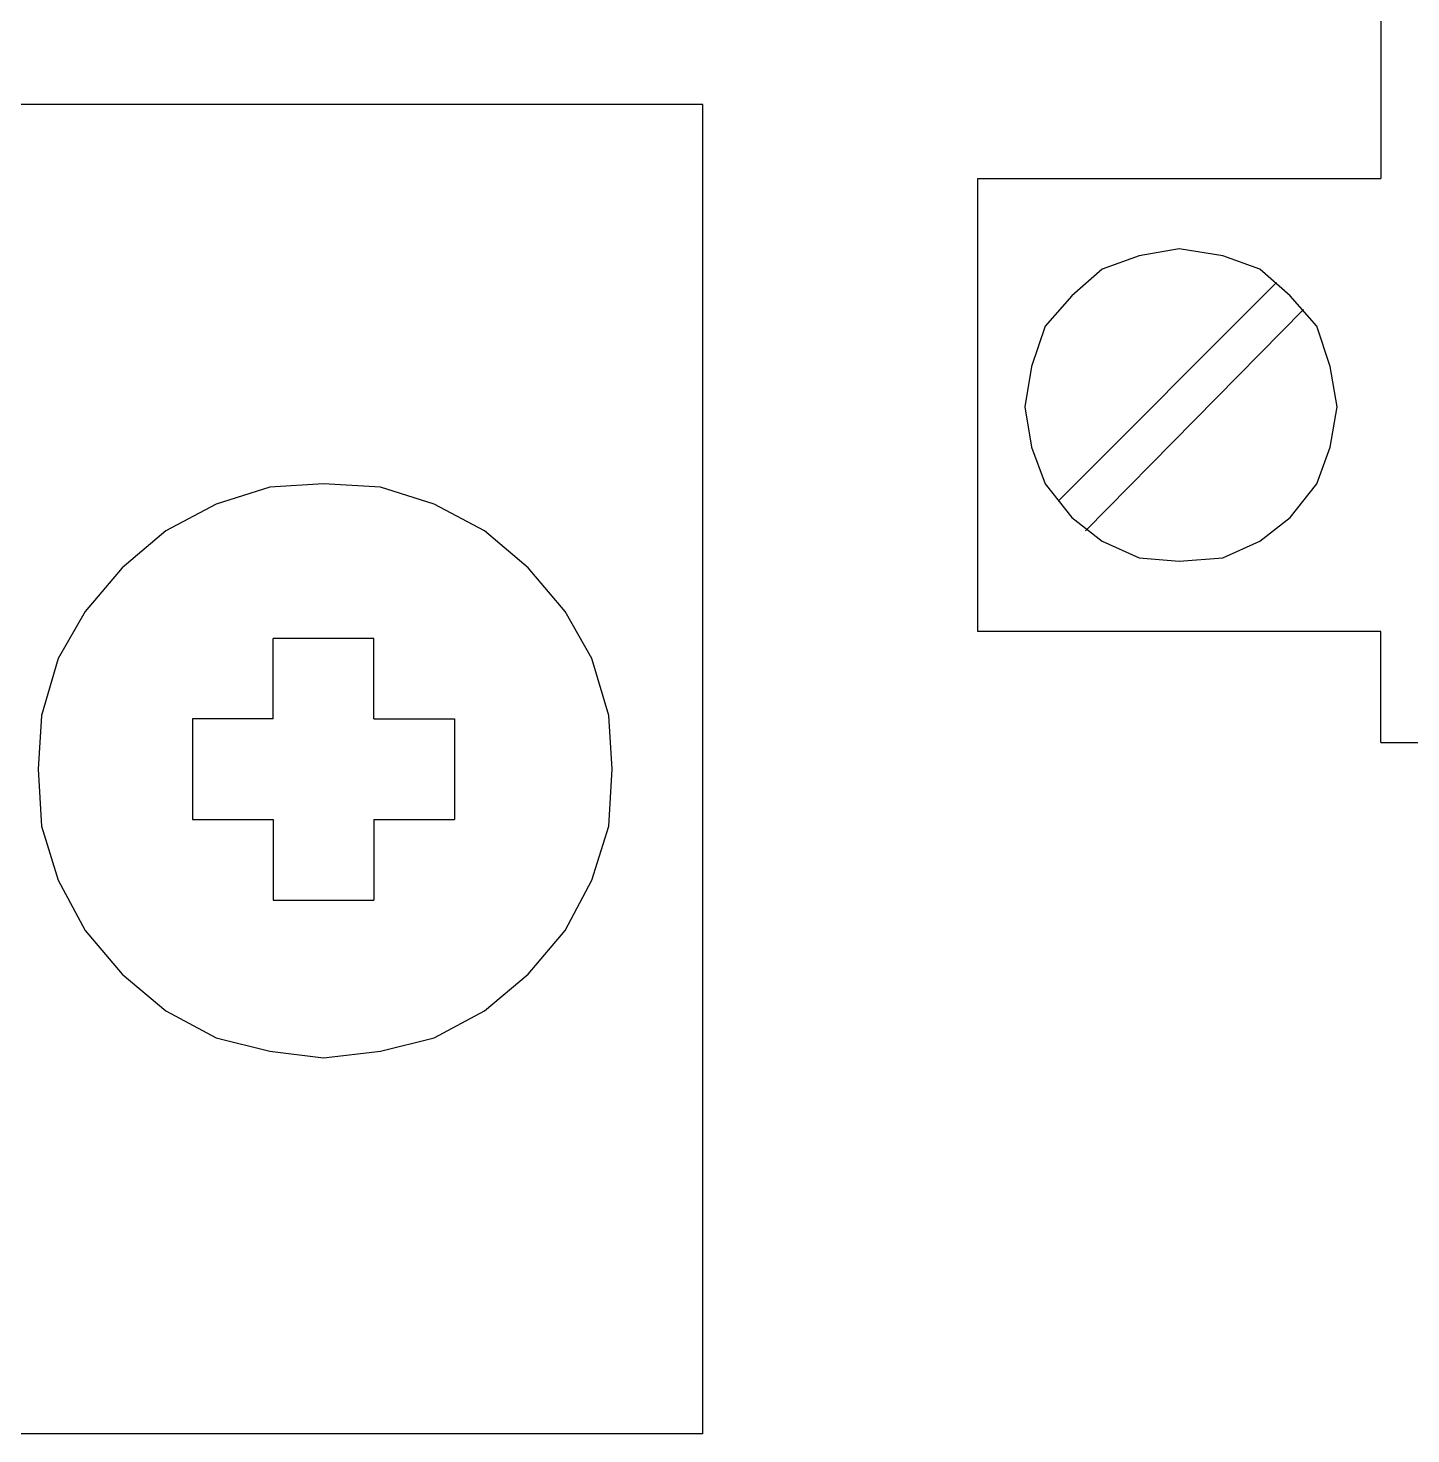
# Model space of a CAD drawing. Extents: x 3.4 to 20.6, y 5.2 to 12.5.
# Drawn here: x 14.627 to 15.313, y 10.922 to 11.62 of the extents above; entities that cross this region are included whole.
import ezdxf

# ---------------------------------------------------------------- set-up
doc = ezdxf.new("R2010")
doc.units = 0
doc.header["$MEASUREMENT"] = 0
doc.layers.get('0').update_dxf_attribs({"linetype": 'CONTINUOUS'})

msp = doc.modelspace()

# ---------------------------------------------------------------- linework, layer by layer
for points in [[(15.29833, 11.885), (15.29833, 11.545)], [(14.96167, 10.92167), (14.96167, 11.58167), (3.71167, 11.58167), (3.71167, 10.92167)], [(15.09833, 11.32), (15.09833, 11.545), (15.29833, 11.545)], [(15.27667, 11.43167), (15.27333, 11.45167), (15.26667, 11.47167), (15.25333, 11.48667), (15.23833, 11.5), (15.22, 11.50667), (15.19833, 11.51), (15.17833, 11.50667), (15.16, 11.5), (15.145, 11.48667), (15.13167, 11.47167), (15.125, 11.45167), (15.12167, 11.43167), (15.125, 11.41167), (15.13167, 11.39333), (15.145, 11.37667), (15.16, 11.365), (15.17833, 11.35667), (15.19833, 11.355), (15.22, 11.35667), (15.23833, 11.365), (15.25333, 11.37667), (15.26667, 11.39333), (15.27333, 11.41167), (15.27667, 11.43167)], [(15.24667, 11.49333), (15.13833, 11.385)], [(15.15167, 11.37), (15.26, 11.48)], [(14.91667, 11.25167), (14.915, 11.27833), (14.90667, 11.30667), (14.89333, 11.33), (14.875, 11.35167), (14.85333, 11.37), (14.82833, 11.38333), (14.80167, 11.39167), (14.77333, 11.39333), (14.74667, 11.39167), (14.72, 11.38333), (14.695, 11.37), (14.67333, 11.35167), (14.655, 11.33), (14.64167, 11.30667), (14.63333, 11.27833), (14.63167, 11.25167), (14.63333, 11.22333), (14.64167, 11.19667), (14.655, 11.17167), (14.67333, 11.15), (14.695, 11.13167), (14.72, 11.11833), (14.74667, 11.11167), (14.77333, 11.10833), (14.80167, 11.11167), (14.82833, 11.11833), (14.85333, 11.13167), (14.875, 11.15), (14.89333, 11.17167), (14.90667, 11.19667), (14.915, 11.22333), (14.91667, 11.25167)], [(14.74833, 11.27667), (14.74833, 11.31667)], [(14.79833, 11.31667), (14.74833, 11.31667)], [(14.79833, 11.27667), (14.79833, 11.31667)], [(15.29833, 11.32), (15.09833, 11.32)], [(15.29833, 11.265), (15.29833, 11.32)], [(14.74833, 11.27667), (14.70833, 11.27667)], [(14.70833, 11.27667), (14.70833, 11.22667), (14.74833, 11.22667), (14.74833, 11.18667)], [(14.79833, 11.27667), (14.83833, 11.27667)], [(14.83833, 11.27667), (14.83833, 11.22667)], [(15.29833, 11.265), (16.89833, 11.265)], [(14.79833, 11.22667), (14.83833, 11.22667)], [(14.79833, 11.22667), (14.79833, 11.18667)], [(14.74833, 11.18667), (14.79833, 11.18667)], [(14.96167, 10.92167), (3.71167, 10.92167)]]:
    msp.add_lwpolyline(points)

doc.saveas('drawing.dxf')
